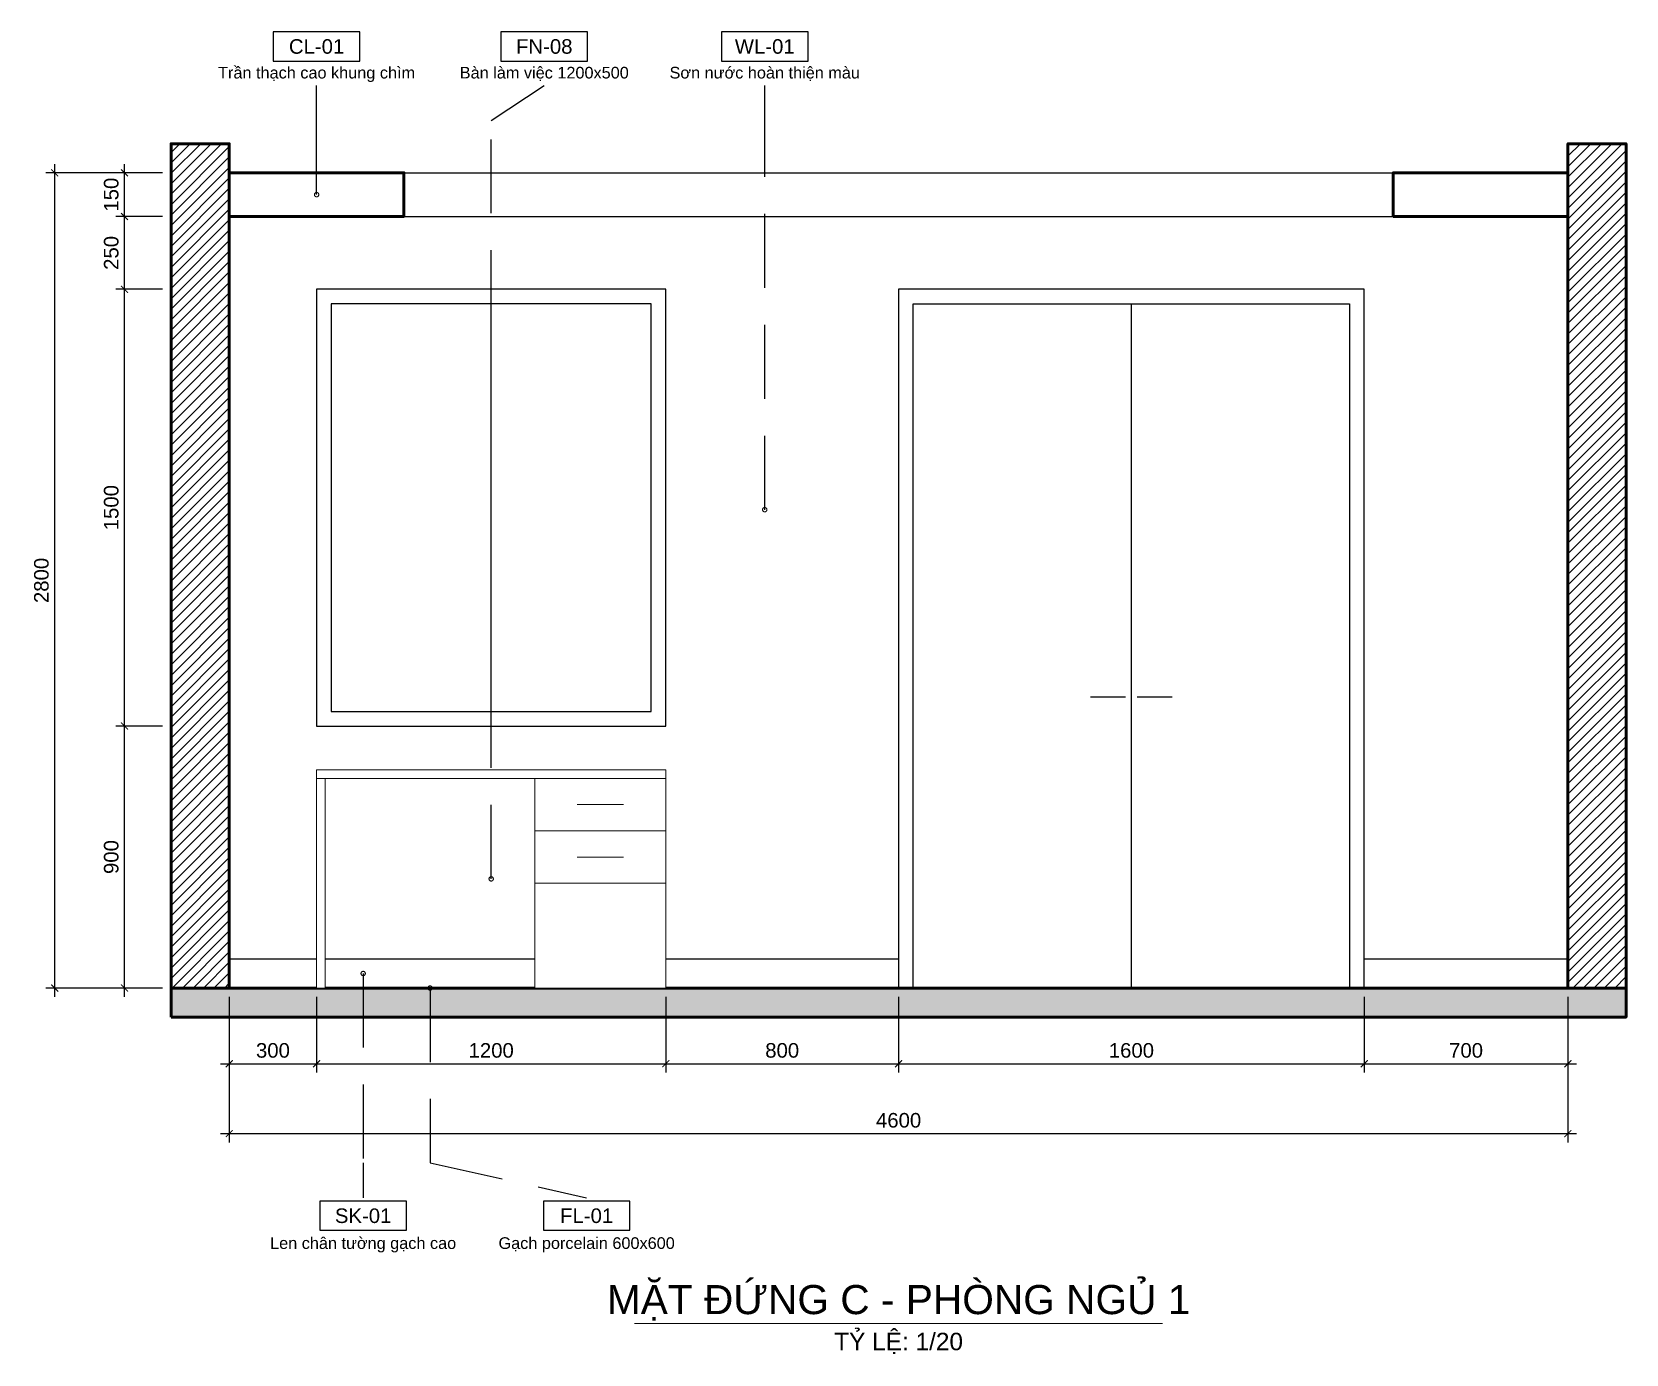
# Model space of a CAD drawing. Header units: millimetres. Extents: x -2900 to 278461, y -22074 to 20200.
# Drawn here: x 225623 to 231101, y -3825 to 716 of the extents above; entities that cross this region are included whole.
import ezdxf
from ezdxf import colors
from ezdxf.entities.mleader import LeaderData, LeaderLine
from ezdxf.enums import TextEntityAlignment as Align
from ezdxf.math import Vec2, Vec3

# ---------------------------------------------------------------- set-up
doc = ezdxf.new("R2010")
doc.units = ezdxf.units.MM
doc.header["$LTSCALE"] = 20
doc.linetypes.add('DASHED', pattern=[19.05, 12.7, -6.35])
for name, color, linetype, lineweight in [('A-ANNO-DIMS', 1, 'Continuous', 18), ('A-ANNO-NOTE', 7, 'Continuous', 18), ('A-ANNO-TEXT', 7, 'Continuous', 18), ('A-ELEV', 7, 'Continuous', 25), ('A-ELEV-OTLN', 7, 'Continuous', 50), ('A-FURN', 8, 'Continuous', 18), ('A-GLAZ', 4, 'Continuous', 25), ('A-SECT', 7, 'Continuous', 50), ('A-SECT-PATT', 8, 'Continuous', 9)]:
    doc.layers.add(name, color=color, linetype=linetype, lineweight=lineweight)
doc.styles.add('MCP-ARIAL', font='arial.ttf')
doc.styles.get("Standard").update_dxf_attribs({"font": 'arial.ttf'})
doc.dimstyles.new('MCP-1-20', dxfattribs={"dimscale": 20, "dimtxt": 2.5, "dimasz": 1.2, "dimexe": 1.5, "dimexo": 1.5, "dimgap": 1, "dimtad": 1, "dimdec": 0, "dimdsep": 46, "dimtxsty": 'MCP-ARIAL', "dimblk": 'ARCHTICK', "dimblk1": 'ARCHTICK', "dimblk2": 'ARCHTICK', "dimcen": 0.09, "dimdle": 1.5, "dimclrd": 256, "dimclre": 256, "dimclrt": 256, "dimadec": 0, "dimazin": 0, "dimtfac": 1, "dimtdec": 4, "dimtix": 1, "dimtmove": 2, "dimatfit": 3, "dimfxl": 1, "dimtolj": 1, "dimtzin": 0, "dimarcsym": 0})

# ---------------------------------------------------------------- blocks, each defined once
blk = doc.blocks.new('NT_MD_FN-08_desk_1200x500x750_1rm92')
blk.add_wipeout([(0, 720), (1200, 720), (1200, 750), (0, 750)])
for points in [[(0, 0), (30, 0), (30, 720), (0, 720)], [(750, 0), (1200, 0), (1200, 720), (750, 720)]]:
    blk.add_wipeout(points)
for p, q in [((895, 630), (1055, 630)), ((750, 540), (1200, 540)), ((895, 450), (1055, 450)), ((750, 360), (1200, 360))]:
    blk.add_line(p, q)
for points in [[(0, 720), (1200, 720), (1200, 750), (0, 750)], [(0, 0), (30, 0), (30, 720), (0, 720)], [(750, 0), (1200, 0), (1200, 720), (750, 720)]]:
    blk.add_lwpolyline(points, close=True)
blk = doc.blocks.new('_ArchTick')
at = {"color": 0, "linetype": 'ByBlock', "const_width": 0.15}
blk.add_lwpolyline([(-0.5, -0.5), (0.5, 0.5)], dxfattribs=at)
blk = doc.blocks.new('*D268')
at = {"layer": 'A-ANNO-DIMS', "lineweight": -2, "transparency": 16777216}
for p, q in [((226301.4, -2598.2), (226301.4, -2858.2)), ((226601.4, -2598.2), (226601.4, -2858.2)), ((226271.4, -2828.2), (226631.4, -2828.2))]:
    blk.add_line(p, q, dxfattribs=at)
at = {"layer": 'Defpoints', "color": 0, "transparency": 16777216}
for p in [(226301.4, -2568.2), (226601.4, -2568.2), (226601.4, -2828.2)]:
    blk.add_point(p, dxfattribs=at)
at = {"layer": 'A-ANNO-DIMS', "lineweight": -2, "transparency": 16777216, "xscale": 24, "yscale": 24, "zscale": 24, "rotation": 180}
blk.add_blockref('_ArchTick', (226301.4, -2828.2), dxfattribs=at)
at = {"layer": 'A-ANNO-DIMS', "lineweight": -2, "transparency": 16777216, "xscale": 24, "yscale": 24, "zscale": 24}
blk.add_blockref('_ArchTick', (226601.4, -2828.2), dxfattribs=at)
at = {"layer": 'A-ANNO-DIMS', "transparency": 16777216, "insert": (226451.4, -2782.7), "char_height": 50, "attachment_point": 5, "style": 'MCP-ARIAL'}
blk.add_mtext('\\A1;300', dxfattribs=at)
blk = doc.blocks.new('*D269')
at = {"layer": 'A-ANNO-DIMS', "lineweight": -2, "transparency": 16777216}
for p, q in [((226601.4, -2598.2), (226601.4, -2858.2)), ((227801.4, -2598.2), (227801.4, -2858.2)), ((226571.4, -2828.2), (227831.4, -2828.2))]:
    blk.add_line(p, q, dxfattribs=at)
at = {"layer": 'Defpoints', "color": 0, "transparency": 16777216}
for p in [(226601.4, -2568.2), (227801.4, -2568.2), (227801.4, -2828.2)]:
    blk.add_point(p, dxfattribs=at)
at = {"layer": 'A-ANNO-DIMS', "lineweight": -2, "transparency": 16777216, "xscale": 24, "yscale": 24, "zscale": 24, "rotation": 180}
blk.add_blockref('_ArchTick', (226601.4, -2828.2), dxfattribs=at)
at = {"layer": 'A-ANNO-DIMS', "lineweight": -2, "transparency": 16777216, "xscale": 24, "yscale": 24, "zscale": 24}
blk.add_blockref('_ArchTick', (227801.4, -2828.2), dxfattribs=at)
at = {"layer": 'A-ANNO-DIMS', "transparency": 16777216, "insert": (227201.4, -2782.7), "char_height": 50, "attachment_point": 5, "style": 'MCP-ARIAL'}
blk.add_mtext('\\A1;1200', dxfattribs=at)
blk = doc.blocks.new('*D270')
at = {"layer": 'A-ANNO-DIMS', "lineweight": -2, "transparency": 16777216}
for p, q in [((227801.4, -2598.2), (227801.4, -2858.2)), ((228601.4, -2598.2), (228601.4, -2858.2)), ((227771.4, -2828.2), (228631.4, -2828.2))]:
    blk.add_line(p, q, dxfattribs=at)
at = {"layer": 'Defpoints', "color": 0, "transparency": 16777216}
for p in [(227801.4, -2568.2), (228601.4, -2568.2), (228601.4, -2828.2)]:
    blk.add_point(p, dxfattribs=at)
at = {"layer": 'A-ANNO-DIMS', "lineweight": -2, "transparency": 16777216, "xscale": 24, "yscale": 24, "zscale": 24, "rotation": 180}
blk.add_blockref('_ArchTick', (227801.4, -2828.2), dxfattribs=at)
at = {"layer": 'A-ANNO-DIMS', "lineweight": -2, "transparency": 16777216, "xscale": 24, "yscale": 24, "zscale": 24}
blk.add_blockref('_ArchTick', (228601.4, -2828.2), dxfattribs=at)
at = {"layer": 'A-ANNO-DIMS', "transparency": 16777216, "insert": (228201.4, -2782.7), "char_height": 50, "attachment_point": 5, "style": 'MCP-ARIAL'}
blk.add_mtext('\\A1;800', dxfattribs=at)
blk = doc.blocks.new('*D271')
at = {"layer": 'A-ANNO-DIMS', "lineweight": -2, "transparency": 16777216}
for p, q in [((228601.4, -2598.2), (228601.4, -2858.2)), ((230201.4, -2598.2), (230201.4, -2858.2)), ((228571.4, -2828.2), (230231.4, -2828.2))]:
    blk.add_line(p, q, dxfattribs=at)
at = {"layer": 'Defpoints', "color": 0, "transparency": 16777216}
for p in [(228601.4, -2568.2), (230201.4, -2568.2), (230201.4, -2828.2)]:
    blk.add_point(p, dxfattribs=at)
at = {"layer": 'A-ANNO-DIMS', "lineweight": -2, "transparency": 16777216, "xscale": 24, "yscale": 24, "zscale": 24, "rotation": 180}
blk.add_blockref('_ArchTick', (228601.4, -2828.2), dxfattribs=at)
at = {"layer": 'A-ANNO-DIMS', "lineweight": -2, "transparency": 16777216, "xscale": 24, "yscale": 24, "zscale": 24}
blk.add_blockref('_ArchTick', (230201.4, -2828.2), dxfattribs=at)
at = {"layer": 'A-ANNO-DIMS', "transparency": 16777216, "insert": (229401.4, -2782.7), "char_height": 50, "attachment_point": 5, "style": 'MCP-ARIAL'}
blk.add_mtext('\\A1;1600', dxfattribs=at)
blk = doc.blocks.new('*D272')
at = {"layer": 'A-ANNO-DIMS', "lineweight": -2, "transparency": 16777216}
for p, q in [((230201.4, -2598.2), (230201.4, -2858.2)), ((230901.4, -2598.2), (230901.4, -2858.2)), ((230171.4, -2828.2), (230931.4, -2828.2))]:
    blk.add_line(p, q, dxfattribs=at)
at = {"layer": 'Defpoints', "color": 0, "transparency": 16777216}
for p in [(230201.4, -2568.2), (230901.4, -2568.2), (230901.4, -2828.2)]:
    blk.add_point(p, dxfattribs=at)
at = {"layer": 'A-ANNO-DIMS', "lineweight": -2, "transparency": 16777216, "xscale": 24, "yscale": 24, "zscale": 24, "rotation": 180}
blk.add_blockref('_ArchTick', (230201.4, -2828.2), dxfattribs=at)
at = {"layer": 'A-ANNO-DIMS', "lineweight": -2, "transparency": 16777216, "xscale": 24, "yscale": 24, "zscale": 24}
blk.add_blockref('_ArchTick', (230901.4, -2828.2), dxfattribs=at)
at = {"layer": 'A-ANNO-DIMS', "transparency": 16777216, "insert": (230551.4, -2782.7), "char_height": 50, "attachment_point": 5, "style": 'MCP-ARIAL'}
blk.add_mtext('\\A1;700', dxfattribs=at)
blk = doc.blocks.new('*D273')
at = {"layer": 'A-ANNO-DIMS', "lineweight": -2, "transparency": 16777216}
for p, q in [((226301.4, -2598.2), (226301.4, -3098.2)), ((230901.4, -2598.2), (230901.4, -3098.2)), ((226271.4, -3068.2), (230931.4, -3068.2))]:
    blk.add_line(p, q, dxfattribs=at)
at = {"layer": 'Defpoints', "color": 0, "transparency": 16777216}
for p in [(226301.4, -2568.2), (230901.4, -2568.2), (230901.4, -3068.2)]:
    blk.add_point(p, dxfattribs=at)
at = {"layer": 'A-ANNO-DIMS', "lineweight": -2, "transparency": 16777216, "xscale": 24, "yscale": 24, "zscale": 24, "rotation": 180}
blk.add_blockref('_ArchTick', (226301.4, -3068.2), dxfattribs=at)
at = {"layer": 'A-ANNO-DIMS', "lineweight": -2, "transparency": 16777216, "xscale": 24, "yscale": 24, "zscale": 24}
blk.add_blockref('_ArchTick', (230901.4, -3068.2), dxfattribs=at)
at = {"layer": 'A-ANNO-DIMS', "transparency": 16777216, "insert": (228601.4, -3022.7), "char_height": 50, "attachment_point": 5, "style": 'MCP-ARIAL'}
blk.add_mtext('\\A1;4600', dxfattribs=at)
blk = doc.blocks.new('*D274')
at = {"layer": 'A-ANNO-DIMS', "lineweight": -2, "transparency": 16777216}
for p, q in [((225941.4, -2598.3), (225941.4, -1638.3)), ((226071.4, -1668.3), (225911.4, -1668.3)), ((226071.4, -2568.3), (225911.4, -2568.3))]:
    blk.add_line(p, q, dxfattribs=at)
at = {"layer": 'Defpoints', "color": 0, "transparency": 16777216}
for p in [(225941.4, -1668.3), (226101.4, -1668.3), (226101.4, -2568.3)]:
    blk.add_point(p, dxfattribs=at)
at = {"layer": 'A-ANNO-DIMS', "lineweight": -2, "transparency": 16777216, "xscale": 24, "yscale": 24, "zscale": 24}
for p, rotation in [((225941.4, -1668.3), 90), ((225941.4, -2568.3), 270)]:
    blk.add_blockref('_ArchTick', p, dxfattribs=dict(at, rotation=rotation))
at = {"layer": 'A-ANNO-DIMS', "transparency": 16777216, "insert": (225895.9, -2118.3), "char_height": 50, "attachment_point": 5, "rotation": 90, "style": 'MCP-ARIAL'}
blk.add_mtext('\\A1;900', dxfattribs=at)
blk = doc.blocks.new('*D275')
at = {"layer": 'A-ANNO-DIMS', "lineweight": -2, "transparency": 16777216}
for p, q in [((225941.4, -1698.3), (225941.4, -138.3)), ((226071.4, -168.3), (225911.4, -168.3)), ((226071.4, -1668.3), (225911.4, -1668.3))]:
    blk.add_line(p, q, dxfattribs=at)
at = {"layer": 'Defpoints', "color": 0, "transparency": 16777216}
for p in [(225941.4, -168.3), (226101.4, -168.3), (226101.4, -1668.3)]:
    blk.add_point(p, dxfattribs=at)
at = {"layer": 'A-ANNO-DIMS', "lineweight": -2, "transparency": 16777216, "xscale": 24, "yscale": 24, "zscale": 24}
for p, rotation in [((225941.4, -168.3), 90), ((225941.4, -1668.3), 270)]:
    blk.add_blockref('_ArchTick', p, dxfattribs=dict(at, rotation=rotation))
at = {"layer": 'A-ANNO-DIMS', "transparency": 16777216, "insert": (225895.9, -918.3), "char_height": 50, "attachment_point": 5, "rotation": 90, "style": 'MCP-ARIAL'}
blk.add_mtext('\\A1;1500', dxfattribs=at)
blk = doc.blocks.new('*D276')
at = {"layer": 'A-ANNO-DIMS', "lineweight": -2, "transparency": 16777216}
for p, q in [((225941.4, -198.3), (225941.4, 111.8)), ((226071.4, 81.8), (225911.4, 81.8)), ((226071.4, -168.3), (225911.4, -168.3))]:
    blk.add_line(p, q, dxfattribs=at)
at = {"layer": 'Defpoints', "color": 0, "transparency": 16777216}
for p in [(225941.4, 81.8), (226101.4, 81.8), (226101.4, -168.3)]:
    blk.add_point(p, dxfattribs=at)
at = {"layer": 'A-ANNO-DIMS', "lineweight": -2, "transparency": 16777216, "xscale": 24, "yscale": 24, "zscale": 24}
for p, rotation in [((225941.4, 81.8), 90), ((225941.4, -168.3), 270)]:
    blk.add_blockref('_ArchTick', p, dxfattribs=dict(at, rotation=rotation))
at = {"layer": 'A-ANNO-DIMS', "transparency": 16777216, "insert": (225895.9, -43.3), "char_height": 50, "attachment_point": 5, "rotation": 90, "style": 'MCP-ARIAL'}
blk.add_mtext('\\A1;250', dxfattribs=at)
blk = doc.blocks.new('*D277')
at = {"layer": 'A-ANNO-DIMS', "lineweight": -2, "transparency": 16777216}
for p, q in [((226071.4, 231.8), (225911.4, 231.8)), ((225941.4, 51.8), (225941.4, 261.8)), ((226071.4, 81.8), (225911.4, 81.8))]:
    blk.add_line(p, q, dxfattribs=at)
at = {"layer": 'Defpoints', "color": 0, "transparency": 16777216}
for p in [(225941.4, 231.8), (226101.4, 231.8), (226101.4, 81.8)]:
    blk.add_point(p, dxfattribs=at)
at = {"layer": 'A-ANNO-DIMS', "lineweight": -2, "transparency": 16777216, "xscale": 24, "yscale": 24, "zscale": 24}
for p, rotation in [((225941.4, 231.8), 90), ((225941.4, 81.8), 270)]:
    blk.add_blockref('_ArchTick', p, dxfattribs=dict(at, rotation=rotation))
at = {"layer": 'A-ANNO-DIMS', "transparency": 16777216, "insert": (225895.9, 156.7), "char_height": 50, "attachment_point": 5, "rotation": 90, "style": 'MCP-ARIAL'}
blk.add_mtext('\\A1;150', dxfattribs=at)
blk = doc.blocks.new('*D278')
at = {"layer": 'A-ANNO-DIMS', "lineweight": -2, "transparency": 16777216}
for p, q in [((226071.4, 231.8), (225671.4, 231.8)), ((225701.4, -2598.3), (225701.4, 261.8)), ((226071.4, -2568.3), (225671.4, -2568.3))]:
    blk.add_line(p, q, dxfattribs=at)
at = {"layer": 'Defpoints', "color": 0, "transparency": 16777216}
for p in [(225701.4, 231.8), (226101.4, 231.8), (226101.4, -2568.3)]:
    blk.add_point(p, dxfattribs=at)
at = {"layer": 'A-ANNO-DIMS', "lineweight": -2, "transparency": 16777216, "xscale": 24, "yscale": 24, "zscale": 24}
for p, rotation in [((225701.4, 231.8), 90), ((225701.4, -2568.3), 270)]:
    blk.add_blockref('_ArchTick', p, dxfattribs=dict(at, rotation=rotation))
at = {"layer": 'A-ANNO-DIMS', "transparency": 16777216, "insert": (225655.9, -1168.3), "char_height": 50, "attachment_point": 5, "rotation": 90, "style": 'MCP-ARIAL'}
blk.add_mtext('\\A1;2800', dxfattribs=at)
blk = doc.blocks.new('MCP_GHI_CHU_5')
at = {"transparency": 16777216}
blk.add_lwpolyline([(-7.4375, 4.2), (7.4375, 4.2), (7.4375, 9.2), (-7.4375, 9.2)], close=True, dxfattribs=at)
at = {"transparency": 16777216, "style": 'MCP-ARIAL'}
blk.add_attdef('MA', text='', height=2.5, dxfattribs=at).set_placement((0, 6.7), align=Align.MIDDLE_CENTER)
blk.add_attdef('MO_TA', text='', height=2, dxfattribs=at).set_placement((0, 1.2), align=Align.CENTER)
blk = doc.blocks.new('_DotSmall')
at = {"color": 0, "linetype": 'ByBlock', "const_width": 0.5}
blk.add_lwpolyline([(-0.0625, 0, 1), (0.0625, 0, 1)], format="xyb", close=True, dxfattribs=at)
blk = doc.blocks.new('MCP_GHI_CHU_DUOI_5')
at = {"transparency": 16777216}
blk.add_lwpolyline([(-7.4375, -5.6), (7.4375, -5.6), (7.4375, -0.6), (-7.4375, -0.6)], close=True, dxfattribs=at)
at = {"transparency": 16777216, "style": 'MCP-ARIAL'}
blk.add_attdef('MA', text='', height=2.5, dxfattribs=at).set_placement((0, -3.1), align=Align.MIDDLE_CENTER)
blk.add_attdef('MO_TA', text='', height=2, dxfattribs=at).set_placement((0, -8.8), align=Align.CENTER)

msp = doc.modelspace()

# ---------------------------------------------------------------- hatches: boundary and pattern name
at = {"layer": 'A-SECT-PATT'}
h = msp.add_hatch(dxfattribs=at)
h.set_pattern_fill('ANSI31', color=256, scale=8, style=0)
h.paths.add_polyline_path([(226101.41, -2568.25), (226301.41, -2568.25), (226301.41, 331.75), (226101.41, 331.75)], flags=16)
h = msp.add_hatch(dxfattribs=at)
h.set_pattern_fill('ANSI31', color=256, scale=8, style=0)
h.paths.add_polyline_path([(230901.41, -2568.25), (231101.41, -2568.25), (231101.41, 331.75), (230901.41, 331.75)], flags=16)
h = msp.add_hatch(dxfattribs=at)
h.set_pattern_fill('AR-CONC', color=256, scale=0.8, style=0)
h.paths.add_polyline_path([(226101.41, -2668.25), (231101.41, -2668.25), (231101.41, -2568.25), (226101.41, -2568.25)], flags=16)

# ---------------------------------------------------------------- linework, layer by layer
at = {"layer": 'A-ANNO-TEXT'}
msp.add_line((227694.41, -3720.25), (229508.41, -3720.25), dxfattribs=at)
at = {"layer": 'A-ELEV'}
for p, q in [((226301.41, 231.75), (230901.41, 231.75)), ((226901.41, 81.75), (226901.41, 231.75)), ((230301.41, 81.75), (230301.41, 231.75)), ((226301.41, 81.75), (230901.41, 81.75)), ((227801.41, -168.25), (226601.41, -168.25)), ((226601.41, -168.25), (226601.41, -1668.25)), ((227801.41, -1668.25), (227801.41, -168.25)), ((230201.41, -168.25), (228601.41, -168.25)), ((228601.41, -168.25), (228601.41, -2568.25)), ((228651.41, -2568.25), (228651.41, -218.25)), ((228651.41, -218.25), (230151.41, -218.25)), ((229401.41, -2568.25), (229401.41, -218.25)), ((230151.41, -218.25), (230151.41, -2568.25)), ((230201.41, -2568.25), (230201.41, -168.25)), ((229261.41, -1568.25), (229381.41, -1568.25)), ((229421.41, -1568.25), (229541.41, -1568.25)), ((226601.41, -1668.25), (227801.41, -1668.25)), ((226301.41, -2468.25), (226601.41, -2468.25)), ((226631.41, -2468.25), (227351.41, -2468.25)), ((227801.41, -2468.25), (228601.41, -2468.25)), ((230201.41, -2468.25), (230901.41, -2468.25)), ((228601.41, -2568.25), (230201.41, -2568.25))]:
    msp.add_line(p, q, dxfattribs=at)
at = {"layer": 'A-ELEV-OTLN'}
msp.add_line((226301.41, -2568.25), (230901.41, -2568.25), dxfattribs=at)
at = {"layer": 'A-GLAZ'}
for p, q in [((227751.41, -218.25), (226651.41, -218.25)), ((226651.41, -218.25), (226651.41, -1618.25)), ((227201.41, -1618.25), (227201.41, -218.25)), ((227751.41, -1618.25), (227751.41, -218.25)), ((226651.41, -1618.25), (227751.41, -1618.25))]:
    msp.add_line(p, q, dxfattribs=at)
at = {"layer": 'A-SECT'}
for points in [[(226101.41, -2568.25), (226301.41, -2568.25), (226301.41, 331.75), (226101.41, 331.75)], [(230901.41, -2568.25), (231101.41, -2568.25), (231101.41, 331.75), (230901.41, 331.75)], [(226301.41, 81.75), (226901.41, 81.75), (226901.41, 231.75), (226301.41, 231.75)], [(230301.41, 81.75), (230901.41, 81.75), (230901.41, 231.75), (230301.41, 231.75)], [(226101.41, -2668.25), (231101.41, -2668.25), (231101.41, -2568.25), (226101.41, -2568.25)]]:
    msp.add_lwpolyline(points, close=True, dxfattribs=at)

# ---------------------------------------------------------------- texts
at = {"layer": 'A-ANNO-TEXT', "style": 'MCP-ARIAL'}
for s, height, p in [('MẶT ĐỨNG C - PHÒNG NGỦ 1', 100, (228601.41, -3688.25)), ('TỶ LỆ: 1/20', 60, (228601.41, -3812.25))]:
    msp.add_text(s, height=height, dxfattribs=at).set_placement(p, align=Align.CENTER)

# ---------------------------------------------------------------- dimensions: what is measured, and where the dimension line sits
at = {"layer": 'A-ANNO-DIMS'}
for base, p1, p2, picture, middle in [((225701.41, 231.75), (226101.41, -2568.25), (226101.41, 231.75), '*D278', (225655.881351, -1168.25)), ((225941.41, 231.75), (226101.41, 81.75), (226101.41, 231.75), '*D277', (225895.881351, 156.75)), ((225941.41, 81.75), (226101.41, -168.25), (226101.41, 81.75), '*D276', (225895.881351, -43.25)), ((225941.41, -168.25), (226101.41, -1668.25), (226101.41, -168.25), '*D275', (225895.881351, -918.25)), ((225941.41, -1668.25), (226101.41, -2568.25), (226101.41, -1668.25), '*D274', (225895.881351, -2118.25))]:
    dim = msp.add_linear_dim(base=base, p1=p1, p2=p2, angle=90, dimstyle='MCP-1-20', dxfattribs=at)
    dim.commit()
    dim.dimension.update_dxf_attribs({"geometry": picture, "text_midpoint": middle})
for base, p1, p2, picture, middle in [((230201.41, -2828.25), (228601.41, -2568.25), (230201.41, -2568.25), '*D271', (229401.41, -2782.721351)), ((230901.41, -2828.25), (230201.41, -2568.25), (230901.41, -2568.25), '*D272', (230551.41, -2782.721351))]:
    dim = msp.add_linear_dim(base=base, p1=p1, p2=p2, dimstyle='MCP-1-20', dxfattribs=at)
    dim.commit()
    dim.dimension.update_dxf_attribs({"geometry": picture, "text_midpoint": middle})

# ---------------------------------------------------------------- leaders
at = {"layer": 'A-ANNO-NOTE', "ltscale": 0.4}
ml = msp.add_multileader_block('Standard', dxfattribs=at)
ml.set_content('MCP_GHI_CHU_5', color=256, scale=20)
ml.set_attribute('MA', 'CL-01', width=0)
ml.set_attribute('MO_TA', 'Trần thạch cao khung chìm', width=0)
ml.set_leader_properties(color=256, linetype='DASHED')
ml.set_arrow_properties(name='DOTSMALL')
ml.build(insert=Vec2(0, 0))
ml.multileader.update_dxf_attribs({"has_dogleg": 0, "text_left_attachment_type": 2, "text_right_attachment_type": 2, "dogleg_length": 3, "arrow_head_size": 30, "scale": 20, "block_connection_type": 1})
ctx = ml.context
ctx.base_point, ctx.scale, ctx.char_height, ctx.arrow_head_size, ctx.landing_gap_size = Vec3(226601.41, 531.75), 20, 50, 30, 20
ctx.left_attachment, ctx.right_attachment, ctx.attachment_type = 2, 2, 1
notes = []
notes.append((ctx, [(0, (1, 1, 0), (226541.41, 531.75), (1, 0), 60, [(0, [(226601.41, 156.75), (226601.41, 411.75)], 0, [])])]))
ctx.block.insert = Vec3(226601.41, 531.75)
ml = msp.add_multileader_block('Standard', dxfattribs=at)
ml.set_content('MCP_GHI_CHU_5', color=256, scale=20)
ml.set_attribute('MA', 'WL-01', width=0)
ml.set_attribute('MO_TA', 'Sơn nước hoàn thiện màu', width=0)
ml.set_leader_properties(color=256, linetype='DASHED')
ml.set_arrow_properties(name='DOTSMALL')
ml.build(insert=Vec2(0, 0))
ml.multileader.update_dxf_attribs({"has_dogleg": 0, "text_left_attachment_type": 2, "text_right_attachment_type": 2, "dogleg_length": 3, "arrow_head_size": 30, "scale": 20, "block_connection_type": 1})
ctx = ml.context
ctx.base_point, ctx.scale, ctx.char_height, ctx.arrow_head_size, ctx.landing_gap_size = Vec3(228141.41, 531.75), 20, 50, 30, 20
ctx.left_attachment, ctx.right_attachment, ctx.attachment_type = 2, 2, 1
notes.append((ctx, [(0, (1, 1, 0), (228081.41, 531.75), (1, 0), 60, [(0, [(228141.41, -925.25), (228141.41, 411.75)], 0, [])])]))
ctx.block.insert = Vec3(228141.41, 531.75)
for ctx, leaders in notes:
    for number, flags, end, landing, length, lines in leaders:
        leader = LeaderData()
        leader.index, (leader.has_last_leader_line, leader.has_dogleg_vector, leader.attachment_direction) = number, flags
        leader.last_leader_point, leader.dogleg_vector, leader.dogleg_length = Vec3(end), Vec3(landing), length
        for number, points, colour, breaks in lines:
            line = LeaderLine()
            line.index, line.vertices, line.color, line.breaks = number, Vec3.list(points), colors.encode_raw_color(colour), breaks
            leader.lines.append(line)
        ctx.leaders.append(leader)

# ---------------------------------------------------------------- next in the draw order: block references
at = {"layer": 'A-FURN'}
msp.add_blockref('NT_MD_FN-08_desk_1200x500x750_1rm92', (226601.41, -2568.25), dxfattribs=at)

# ---------------------------------------------------------------- next in the draw order: dimensions: what is measured, and where the dimension line sits
at = {"layer": 'A-ANNO-DIMS'}
for base, p1, p2, picture, middle in [((226601.41, -2828.25), (226301.41, -2568.25), (226601.41, -2568.25), '*D268', (226451.41, -2782.704297)), ((230901.41, -3068.25), (226301.41, -2568.25), (230901.41, -2568.25), '*D273', (228601.41, -3022.721351)), ((227801.41, -2828.25), (226601.41, -2568.25), (227801.41, -2568.25), '*D269', (227201.41, -2782.721351)), ((228601.41, -2828.25), (227801.41, -2568.25), (228601.41, -2568.25), '*D270', (228201.41, -2782.721351))]:
    dim = msp.add_linear_dim(base=base, p1=p1, p2=p2, dimstyle='MCP-1-20', dxfattribs=at)
    dim.commit()
    dim.dimension.update_dxf_attribs({"geometry": picture, "text_midpoint": middle})

# ---------------------------------------------------------------- next in the draw order: leaders
at = {"layer": 'A-ANNO-NOTE', "ltscale": 0.4}
ml = msp.add_multileader_block('Standard', dxfattribs=at)
ml.set_content('MCP_GHI_CHU_5', color=256, scale=20)
ml.set_attribute('MA', 'FN-08', width=0)
ml.set_attribute('MO_TA', 'Bàn làm việc 1200x500', width=0)
ml.set_leader_properties(color=256, linetype='DASHED')
ml.set_arrow_properties(name='DOTSMALL')
ml.build(insert=Vec2(0, 0))
ml.multileader.update_dxf_attribs({"has_dogleg": 0, "text_left_attachment_type": 2, "text_right_attachment_type": 2, "dogleg_length": 3, "arrow_head_size": 30, "scale": 20, "block_connection_type": 1})
ctx = ml.context
ctx.base_point, ctx.scale, ctx.char_height, ctx.arrow_head_size, ctx.landing_gap_size = Vec3(227383.81, 531.75), 20, 50, 30, 20
ctx.left_attachment, ctx.right_attachment, ctx.attachment_type = 2, 2, 1
notes = []
notes.append((ctx, [(0, (1, 1, 0), (227323.81, 531.75), (1, 0), 60, [(0, [(227201.41, -2193.25), (227201.41, 411.75)], 0, [])])]))
ctx.block.insert = Vec3(227383.81, 531.75)
ml = msp.add_multileader_block('Standard', dxfattribs=at)
ml.set_content('MCP_GHI_CHU_DUOI_5', color=256, scale=20)
ml.set_attribute('MA', 'SK-01', width=0)
ml.set_attribute('MO_TA', 'Len chân tường gạch cao', width=0)
ml.set_leader_properties(color=256, linetype='DASHED')
ml.set_arrow_properties(name='DOTSMALL')
ml.build(insert=Vec2(0, 0))
ml.multileader.update_dxf_attribs({"has_dogleg": 0, "text_left_attachment_type": 2, "text_right_attachment_type": 2, "dogleg_length": 3, "arrow_head_size": 30, "scale": 20, "block_connection_type": 1})
ctx = ml.context
ctx.base_point, ctx.scale, ctx.char_height, ctx.arrow_head_size, ctx.landing_gap_size = Vec3(226761.41, -3288.25), 20, 50, 30, 20
ctx.left_attachment, ctx.right_attachment, ctx.attachment_type = 2, 2, 1
notes.append((ctx, [(0, (1, 1, 0), (226701.41, -3288.25), (1, 0), 60, [(0, [(226761.41, -2518.25), (226761.41, -3168.25)], 0, [])])]))
ctx.block.insert = Vec3(226761.41, -3288.25)
ml = msp.add_multileader_block('Standard', dxfattribs=at)
ml.set_content('MCP_GHI_CHU_DUOI_5', color=256, scale=20)
ml.set_attribute('MA', 'FL-01', width=0)
ml.set_attribute('MO_TA', 'Gạch porcelain 600x600', width=0)
ml.set_leader_properties(color=256, linetype='DASHED')
ml.set_arrow_properties(name='DOTSMALL')
ml.build(insert=Vec2(0, 0))
ml.multileader.update_dxf_attribs({"has_dogleg": 0, "text_left_attachment_type": 2, "text_right_attachment_type": 2, "dogleg_length": 3, "arrow_head_size": 30, "scale": 20, "block_connection_type": 1})
ctx = ml.context
ctx.base_point, ctx.scale, ctx.char_height, ctx.arrow_head_size, ctx.landing_gap_size = Vec3(227529.41, -3288.25), 20, 50, 30, 20
ctx.left_attachment, ctx.right_attachment, ctx.attachment_type = 2, 2, 1
notes.append((ctx, [(0, (1, 1, 0), (227469.41, -3288.25), (1, 0), 60, [(0, [(226991.41, -2568.25), (226991.41, -3168.25)], 0, [])])]))
ctx.block.insert = Vec3(227529.41, -3288.25)
for ctx, leaders in notes:
    for number, flags, end, landing, length, lines in leaders:
        leader = LeaderData()
        leader.index, (leader.has_last_leader_line, leader.has_dogleg_vector, leader.attachment_direction) = number, flags
        leader.last_leader_point, leader.dogleg_vector, leader.dogleg_length = Vec3(end), Vec3(landing), length
        for number, points, colour, breaks in lines:
            line = LeaderLine()
            line.index, line.vertices, line.color, line.breaks = number, Vec3.list(points), colors.encode_raw_color(colour), breaks
            leader.lines.append(line)
        ctx.leaders.append(leader)

doc.saveas('drawing.dxf')
